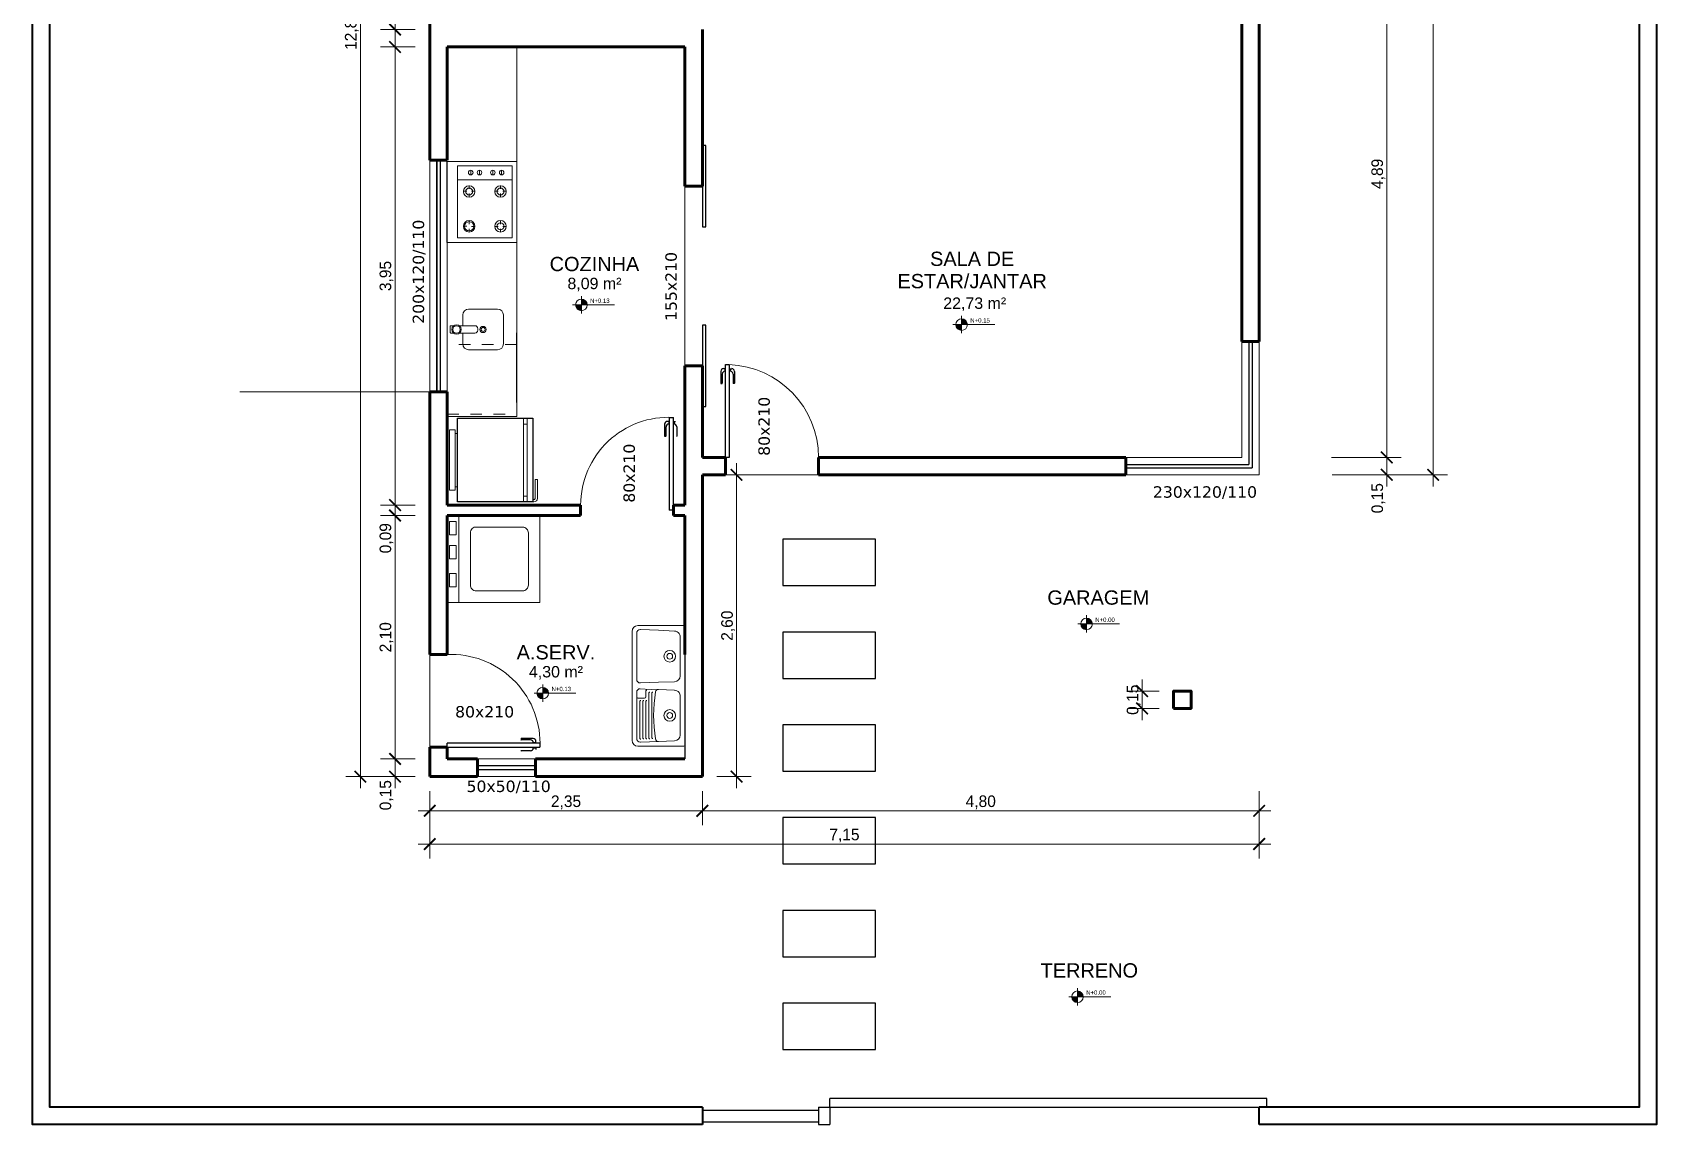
# Model space of a CAD drawing. Header units: millimetres. Extents: x 1521.6 to 1537.9, y 881.2 to 900.3.
# Drawn here: x 1522.77 to 1536.77, y 881.21 to 890.63 of the extents above; entities that cross this region are included whole.
import ezdxf

# ---------------------------------------------------------------- set-up
doc = ezdxf.new("R2010")
doc.units = ezdxf.units.MM
doc.linetypes.add('ACAD_ISO02W100', pattern=[15, 12, -3])
doc.linetypes.add('ACAD_ISO10W100', pattern=[18, 12, -3, 0, -3])
for name, color, linetype, lineweight in [('0.05', 8, 'Continuous', 5), ('0.13', 6, 'Continuous', 13), ('0.20', 7, 'Continuous', 20), ('0.30', 2, 'Continuous', 30), ('0.40', 3, 'Continuous', 40), ('0.60', 4, 'Continuous', 60), ('texto', 3, 'Continuous', 25)]:
    doc.layers.add(name, color=color, linetype=linetype, lineweight=lineweight)
doc.dimstyles.new('COTA 02', dxfattribs={"dimtxt": 0.1, "dimasz": 0.1, "dimexe": 1.25, "dimexo": 0.625, "dimtad": 1, "dimzin": 4, "dimtxsty": 'Standard', "dimblk": 'ARCHTICK', "dimcen": 0.09, "dimdle": 0.1, "dimclrd": 256, "dimclre": 256, "dimclrt": 256, "dimadec": 0, "dimazin": 0, "dimtfac": 1, "dimtmove": 1, "dimatfit": 3, "dimldrblk": 'ARCHTICK', "dimfxl": 1, "dimlwd": -1, "dimlwe": -1, "dimarcsym": 0})

# ---------------------------------------------------------------- blocks, each defined once
blk = doc.blocks.new('_ArchTick')
at = {"color": 0, "linetype": 'ByBlock', "const_width": 0.15}
blk.add_lwpolyline([(-0.5, -0.5), (0.5, 0.5)], dxfattribs=at)
blk = doc.blocks.new('*D40')
at = {"layer": '0.13', "transparency": 16777216}
for p, q in [((1526.193, 884.083), (1526.193, 883.789)), ((1528.543, 884.083), (1528.543, 883.789)), ((1526.093, 883.914), (1528.643, 883.914))]:
    blk.add_line(p, q, dxfattribs=at)
at = {"layer": 'Defpoints', "color": 0, "linetype": 'ACAD_ISO10W100', "transparency": 16777216}
for p in [(1526.193, 884.208), (1528.543, 884.208), (1528.543, 883.914)]:
    blk.add_point(p, dxfattribs=at)
at = {"layer": '0.13', "linetype": 'ACAD_ISO10W100', "transparency": 16777216, "xscale": 0.1, "yscale": 0.1, "zscale": 0.1, "rotation": 180}
blk.add_blockref('_ArchTick', (1526.193, 883.914), dxfattribs=at)
at = {"layer": '0.13', "linetype": 'ACAD_ISO10W100', "transparency": 16777216, "xscale": 0.1, "yscale": 0.1, "zscale": 0.1}
blk.add_blockref('_ArchTick', (1528.543, 883.914), dxfattribs=at)
at = {"layer": '0.13', "color": 7, "linetype": 'ACAD_ISO10W100', "transparency": 16777216, "insert": (1527.368, 883.987), "char_height": 0.1, "attachment_point": 5}
blk.add_mtext('2,35', dxfattribs=at)
blk = doc.blocks.new('*D41')
at = {"layer": '0.13', "transparency": 16777216}
for p, q in [((1528.543, 884.083), (1528.543, 883.789)), ((1533.343, 884.083), (1533.343, 883.789)), ((1528.443, 883.914), (1533.443, 883.914))]:
    blk.add_line(p, q, dxfattribs=at)
at = {"layer": 'Defpoints', "color": 0, "linetype": 'ACAD_ISO10W100', "transparency": 16777216}
for p in [(1528.543, 884.208), (1533.343, 884.208), (1533.343, 883.914)]:
    blk.add_point(p, dxfattribs=at)
at = {"layer": '0.13', "linetype": 'ACAD_ISO10W100', "transparency": 16777216, "xscale": 0.1, "yscale": 0.1, "zscale": 0.1, "rotation": 180}
blk.add_blockref('_ArchTick', (1528.543, 883.914), dxfattribs=at)
at = {"layer": '0.13', "linetype": 'ACAD_ISO10W100', "transparency": 16777216, "xscale": 0.1, "yscale": 0.1, "zscale": 0.1}
blk.add_blockref('_ArchTick', (1533.343, 883.914), dxfattribs=at)
at = {"layer": '0.13', "color": 7, "linetype": 'ACAD_ISO10W100', "transparency": 16777216, "insert": (1530.943, 883.987), "char_height": 0.1, "attachment_point": 5}
blk.add_mtext('4,80', dxfattribs=at)
blk = doc.blocks.new('*D47')
at = {"layer": '0.13', "transparency": 16777216}
for p, q in [((1526.193, 884.083), (1526.193, 883.502)), ((1533.343, 884.083), (1533.343, 883.502)), ((1526.093, 883.627), (1533.443, 883.627))]:
    blk.add_line(p, q, dxfattribs=at)
at = {"layer": 'Defpoints', "color": 0, "linetype": 'ACAD_ISO10W100', "transparency": 16777216}
for p in [(1526.193, 884.208), (1533.343, 884.208), (1533.343, 883.627)]:
    blk.add_point(p, dxfattribs=at)
at = {"layer": '0.13', "linetype": 'ACAD_ISO10W100', "transparency": 16777216, "xscale": 0.1, "yscale": 0.1, "zscale": 0.1, "rotation": 180}
blk.add_blockref('_ArchTick', (1526.193, 883.627), dxfattribs=at)
at = {"layer": '0.13', "linetype": 'ACAD_ISO10W100', "transparency": 16777216, "xscale": 0.1, "yscale": 0.1, "zscale": 0.1}
blk.add_blockref('_ArchTick', (1533.343, 883.627), dxfattribs=at)
at = {"layer": '0.13', "color": 7, "linetype": 'ACAD_ISO10W100', "transparency": 16777216, "insert": (1529.768, 883.7), "char_height": 0.1, "attachment_point": 5}
blk.add_mtext('7,15', dxfattribs=at)
blk = doc.blocks.new('*D48')
at = {"layer": '0.13', "transparency": 16777216}
for p, q in [((1525.894, 884.108), (1525.894, 884.461)), ((1526.068, 884.361), (1525.769, 884.361)), ((1526.068, 884.208), (1525.769, 884.208))]:
    blk.add_line(p, q, dxfattribs=at)
at = {"layer": 'Defpoints', "color": 0, "linetype": 'ACAD_ISO10W100', "transparency": 16777216}
for p in [(1525.894, 884.361), (1526.193, 884.361), (1526.193, 884.208)]:
    blk.add_point(p, dxfattribs=at)
at = {"layer": '0.13', "linetype": 'ACAD_ISO10W100', "transparency": 16777216, "xscale": 0.1, "yscale": 0.1, "zscale": 0.1}
for p, rotation in [((1525.894, 884.361), 90), ((1525.894, 884.208), 270)]:
    blk.add_blockref('_ArchTick', p, dxfattribs=dict(at, rotation=rotation))
at = {"layer": '0.13', "color": 7, "linetype": 'ACAD_ISO10W100', "transparency": 16777216, "insert": (1525.82, 884.048), "char_height": 0.1, "attachment_point": 5, "rotation": 90}
blk.add_mtext('0,15', dxfattribs=at)
blk = doc.blocks.new('*D49')
at = {"layer": '0.13', "transparency": 16777216}
for p, q in [((1525.894, 884.261), (1525.894, 886.56)), ((1526.068, 886.46), (1525.769, 886.46)), ((1526.068, 884.361), (1525.769, 884.361))]:
    blk.add_line(p, q, dxfattribs=at)
at = {"layer": 'Defpoints', "color": 0, "linetype": 'ACAD_ISO10W100', "transparency": 16777216}
for p in [(1525.894, 886.46), (1526.193, 886.46), (1526.193, 884.361)]:
    blk.add_point(p, dxfattribs=at)
at = {"layer": '0.13', "linetype": 'ACAD_ISO10W100', "transparency": 16777216, "xscale": 0.1, "yscale": 0.1, "zscale": 0.1}
for p, rotation in [((1525.894, 886.46), 90), ((1525.894, 884.361), 270)]:
    blk.add_blockref('_ArchTick', p, dxfattribs=dict(at, rotation=rotation))
at = {"layer": '0.13', "color": 7, "linetype": 'ACAD_ISO10W100', "transparency": 16777216, "insert": (1525.82, 885.41), "char_height": 0.1, "attachment_point": 5, "rotation": 90}
blk.add_mtext('2,10', dxfattribs=at)
blk = doc.blocks.new('*D50')
at = {"layer": '0.13', "transparency": 16777216}
for p, q in [((1525.894, 886.36), (1525.894, 886.65)), ((1526.068, 886.55), (1525.769, 886.55)), ((1526.068, 886.46), (1525.769, 886.46))]:
    blk.add_line(p, q, dxfattribs=at)
at = {"layer": 'Defpoints', "color": 0, "linetype": 'ACAD_ISO10W100', "transparency": 16777216}
for p in [(1525.894, 886.55), (1526.193, 886.55), (1526.193, 886.46)]:
    blk.add_point(p, dxfattribs=at)
at = {"layer": '0.13', "linetype": 'ACAD_ISO10W100', "transparency": 16777216, "xscale": 0.1, "yscale": 0.1, "zscale": 0.1}
for p, rotation in [((1525.894, 886.55), 90), ((1525.894, 886.46), 270)]:
    blk.add_blockref('_ArchTick', p, dxfattribs=dict(at, rotation=rotation))
at = {"layer": '0.13', "color": 7, "linetype": 'ACAD_ISO10W100', "transparency": 16777216, "insert": (1525.82, 886.264), "char_height": 0.1, "attachment_point": 5, "rotation": 90}
blk.add_mtext('0,09', dxfattribs=at)
blk = doc.blocks.new('*D51')
at = {"layer": '0.13', "transparency": 16777216}
for p, q in [((1525.894, 886.45), (1525.894, 890.6)), ((1526.068, 890.5), (1525.769, 890.5)), ((1526.068, 886.55), (1525.769, 886.55))]:
    blk.add_line(p, q, dxfattribs=at)
at = {"layer": 'Defpoints', "color": 0, "linetype": 'ACAD_ISO10W100', "transparency": 16777216}
for p in [(1525.894, 890.5), (1526.193, 890.5), (1526.193, 886.55)]:
    blk.add_point(p, dxfattribs=at)
at = {"layer": '0.13', "linetype": 'ACAD_ISO10W100', "transparency": 16777216, "xscale": 0.1, "yscale": 0.1, "zscale": 0.1}
for p, rotation in [((1525.894, 890.5), 90), ((1525.894, 886.55), 270)]:
    blk.add_blockref('_ArchTick', p, dxfattribs=dict(at, rotation=rotation))
at = {"layer": '0.13', "color": 7, "linetype": 'ACAD_ISO10W100', "transparency": 16777216, "insert": (1525.82, 888.525), "char_height": 0.1, "attachment_point": 5, "rotation": 90}
blk.add_mtext('3,95', dxfattribs=at)
blk = doc.blocks.new('*D52')
at = {"layer": '0.13', "transparency": 16777216}
for p, q in [((1525.894, 890.55), (1525.894, 891.95)), ((1526.068, 891.85), (1525.769, 891.85)), ((1526.068, 890.65), (1525.769, 890.65))]:
    blk.add_line(p, q, dxfattribs=at)
at = {"layer": 'Defpoints', "color": 0, "linetype": 'ACAD_ISO10W100', "transparency": 16777216}
for p in [(1525.894, 891.85), (1526.193, 891.85), (1526.193, 890.65)]:
    blk.add_point(p, dxfattribs=at)
at = {"layer": '0.13', "linetype": 'ACAD_ISO10W100', "transparency": 16777216, "xscale": 0.1, "yscale": 0.1, "zscale": 0.1}
for p, rotation in [((1525.894, 891.85), 90), ((1525.894, 890.65), 270)]:
    blk.add_blockref('_ArchTick', p, dxfattribs=dict(at, rotation=rotation))
at = {"layer": '0.13', "color": 7, "linetype": 'ACAD_ISO10W100', "transparency": 16777216, "insert": (1525.82, 891.25), "char_height": 0.1, "attachment_point": 5, "rotation": 90}
blk.add_mtext('1,20', dxfattribs=at)
blk = doc.blocks.new('*D54')
at = {"layer": '0.13', "transparency": 16777216}
for p, q in [((1525.595, 884.108), (1525.595, 897.175)), ((1526.068, 897.075), (1525.47, 897.075)), ((1526.068, 884.208), (1525.47, 884.208))]:
    blk.add_line(p, q, dxfattribs=at)
at = {"layer": 'Defpoints', "color": 0, "linetype": 'ACAD_ISO10W100', "transparency": 16777216}
for p in [(1525.595, 897.075), (1526.193, 897.075), (1526.193, 884.208)]:
    blk.add_point(p, dxfattribs=at)
at = {"layer": '0.13', "linetype": 'ACAD_ISO10W100', "transparency": 16777216, "xscale": 0.1, "yscale": 0.1, "zscale": 0.1}
for p, rotation in [((1525.595, 897.075), 90), ((1525.595, 884.208), 270)]:
    blk.add_blockref('_ArchTick', p, dxfattribs=dict(at, rotation=rotation))
at = {"layer": '0.13', "color": 7, "linetype": 'ACAD_ISO10W100', "transparency": 16777216, "insert": (1525.521, 890.642), "char_height": 0.1, "attachment_point": 5, "rotation": 90}
blk.add_mtext('12,87', dxfattribs=at)
blk = doc.blocks.new('*D61')
at = {"layer": '0.13', "transparency": 16777216}
for p, q in [((1534.443, 891.95), (1534.443, 886.861)), ((1533.968, 891.85), (1534.568, 891.85)), ((1533.968, 886.961), (1534.568, 886.961))]:
    blk.add_line(p, q, dxfattribs=at)
at = {"layer": 'Defpoints', "color": 0, "linetype": 'ACAD_ISO10W100', "transparency": 16777216}
for p in [(1533.843, 891.85), (1533.843, 886.961), (1534.443, 886.961)]:
    blk.add_point(p, dxfattribs=at)
at = {"layer": '0.13', "linetype": 'ACAD_ISO10W100', "transparency": 16777216, "xscale": 0.1, "yscale": 0.1, "zscale": 0.1}
for p, rotation in [((1534.443, 891.85), 90), ((1534.443, 886.961), 270)]:
    blk.add_blockref('_ArchTick', p, dxfattribs=dict(at, rotation=rotation))
at = {"layer": '0.13', "color": 7, "linetype": 'ACAD_ISO10W100', "transparency": 16777216, "insert": (1534.37, 889.406), "char_height": 0.1, "attachment_point": 5, "rotation": 90}
blk.add_mtext('4,89', dxfattribs=at)
blk = doc.blocks.new('*D62')
at = {"layer": '0.13', "transparency": 16777216}
for p, q in [((1534.443, 887.061), (1534.443, 886.711)), ((1533.968, 886.961), (1534.568, 886.961)), ((1533.973, 886.811), (1534.568, 886.811))]:
    blk.add_line(p, q, dxfattribs=at)
at = {"layer": 'Defpoints', "color": 0, "linetype": 'ACAD_ISO10W100', "transparency": 16777216}
for p in [(1533.843, 886.961), (1533.848, 886.811), (1534.443, 886.811)]:
    blk.add_point(p, dxfattribs=at)
at = {"layer": '0.13', "linetype": 'ACAD_ISO10W100', "transparency": 16777216, "xscale": 0.1, "yscale": 0.1, "zscale": 0.1}
for p, rotation in [((1534.443, 886.961), 90), ((1534.443, 886.811), 270)]:
    blk.add_blockref('_ArchTick', p, dxfattribs=dict(at, rotation=rotation))
at = {"layer": '0.13', "color": 7, "linetype": 'ACAD_ISO10W100', "transparency": 16777216, "insert": (1534.37, 886.609), "char_height": 0.1, "attachment_point": 5, "rotation": 90}
blk.add_mtext('0,15', dxfattribs=at)
blk = doc.blocks.new('*D63')
at = {"layer": '0.13', "transparency": 16777216}
for p, q in [((1534.843, 897.175), (1534.843, 886.711)), ((1533.968, 897.075), (1534.968, 897.075)), ((1533.973, 886.811), (1534.968, 886.811))]:
    blk.add_line(p, q, dxfattribs=at)
at = {"layer": 'Defpoints', "color": 0, "linetype": 'ACAD_ISO10W100', "transparency": 16777216}
for p in [(1533.843, 897.075), (1533.848, 886.811), (1534.843, 886.811)]:
    blk.add_point(p, dxfattribs=at)
at = {"layer": '0.13', "linetype": 'ACAD_ISO10W100', "transparency": 16777216, "xscale": 0.1, "yscale": 0.1, "zscale": 0.1}
for p, rotation in [((1534.843, 897.075), 90), ((1534.843, 886.811), 270)]:
    blk.add_blockref('_ArchTick', p, dxfattribs=dict(at, rotation=rotation))
at = {"layer": '0.13', "color": 7, "linetype": 'ACAD_ISO10W100', "transparency": 16777216, "insert": (1534.77, 891.943), "char_height": 0.1, "attachment_point": 5, "rotation": 90}
blk.add_mtext('10,26', dxfattribs=at)
blk = doc.blocks.new('*D64')
at = {"layer": '0.13', "transparency": 16777216}
for p, q in [((1528.838, 884.108), (1528.838, 886.911)), ((1528.668, 886.811), (1528.963, 886.811)), ((1528.668, 884.208), (1528.963, 884.208))]:
    blk.add_line(p, q, dxfattribs=at)
at = {"layer": 'Defpoints', "color": 0, "linetype": 'ACAD_ISO10W100', "transparency": 16777216}
for p in [(1528.543, 886.811), (1528.838, 886.811), (1528.543, 884.208)]:
    blk.add_point(p, dxfattribs=at)
at = {"layer": '0.13', "linetype": 'ACAD_ISO10W100', "transparency": 16777216, "xscale": 0.1, "yscale": 0.1, "zscale": 0.1}
for p, rotation in [((1528.838, 886.811), 90), ((1528.838, 884.208), 270)]:
    blk.add_blockref('_ArchTick', p, dxfattribs=dict(at, rotation=rotation))
at = {"layer": '0.13', "color": 7, "linetype": 'ACAD_ISO10W100', "transparency": 16777216, "insert": (1528.765, 885.51), "char_height": 0.1, "attachment_point": 5, "rotation": 90}
blk.add_mtext('2,60', dxfattribs=at)
blk = doc.blocks.new('*D65')
at = {"layer": '0.13', "transparency": 16777216}
for p, q in [((1532.481, 884.946), (1532.209, 884.946)), ((1532.334, 884.696), (1532.334, 885.046)), ((1532.481, 884.796), (1532.209, 884.796))]:
    blk.add_line(p, q, dxfattribs=at)
at = {"layer": 'Defpoints', "color": 0, "linetype": 'ACAD_ISO10W100', "transparency": 16777216}
for p in [(1532.334, 884.946), (1532.606, 884.946), (1532.606, 884.796)]:
    blk.add_point(p, dxfattribs=at)
at = {"layer": '0.13', "linetype": 'ACAD_ISO10W100', "transparency": 16777216, "xscale": 0.1, "yscale": 0.1, "zscale": 0.1}
for p, rotation in [((1532.334, 884.946), 90), ((1532.334, 884.796), 270)]:
    blk.add_blockref('_ArchTick', p, dxfattribs=dict(at, rotation=rotation))
at = {"layer": '0.13', "color": 7, "linetype": 'ACAD_ISO10W100', "transparency": 16777216, "insert": (1532.261, 884.871), "char_height": 0.1, "attachment_point": 5, "rotation": 90}
blk.add_mtext('0,15', dxfattribs=at)

msp = doc.modelspace()

# ---------------------------------------------------------------- hatches: boundary and pattern name
at = {"layer": '0.13'}
h = msp.add_hatch(color=2, dxfattribs=at)
h.paths.add_polyline_path([(1527.55, 888.276, 0.414214), (1527.5, 888.326), (1527.5, 888.276)])
h.paths.add_polyline_path([(1527.5, 888.226), (1527.5, 888.276), (1527.45, 888.276, 0.414214)])
h = msp.add_hatch(color=2, dxfattribs=at)
h.paths.add_polyline_path([(1530.828, 888.106, 0.414214), (1530.778, 888.156), (1530.778, 888.106)])
h.paths.add_polyline_path([(1530.778, 888.056), (1530.778, 888.106), (1530.728, 888.106, 0.414214)])
h = msp.add_hatch(color=2, dxfattribs=at)
h.paths.add_polyline_path([(1531.905, 885.525, 0.414214), (1531.855, 885.575), (1531.855, 885.525)])
h.paths.add_polyline_path([(1531.855, 885.475), (1531.855, 885.525), (1531.805, 885.525, 0.414214)])
h = msp.add_hatch(color=2, dxfattribs=at)
h.paths.add_polyline_path([(1527.217, 884.928, 0.414214), (1527.167, 884.978), (1527.167, 884.928)])
h.paths.add_polyline_path([(1527.167, 884.878), (1527.167, 884.928), (1527.117, 884.928, 0.414214)])
h = msp.add_hatch(color=2, dxfattribs=at)
h.paths.add_polyline_path([(1531.827, 882.31, 0.414214), (1531.777, 882.36), (1531.777, 882.31)])
h.paths.add_polyline_path([(1531.777, 882.26), (1531.777, 882.31), (1531.727, 882.31, 0.414214)])

# ---------------------------------------------------------------- linework, layer by layer
for p, q in [((1522.768, 881.208), (1522.768, 899.987)), ((1526.343, 888.814), (1526.343, 889.514)), ((1528.743, 887.761), (1528.773, 887.761)), ((1528.738, 887.726), (1528.726, 887.726)), ((1528.784, 887.726), (1528.796, 887.726)), ((1528.392, 885.511), (1528.392, 884.361)), ((1536.768, 881.208), (1536.768, 884.208))]:
    msp.add_line(p, q)
at = {"linetype": 'ACAD_ISO02W100'}
msp.add_line((1526.943, 887.434), (1526.943, 888.034), dxfattribs=at)
at = {"color": 2}
for p, q in [((1528.543, 881.333), (1529.543, 881.333)), ((1529.643, 881.358), (1529.643, 881.433)), ((1533.41, 881.358), (1533.41, 881.433)), ((1528.543, 881.233), (1529.543, 881.233))]:
    msp.add_line(p, q, dxfattribs=at)
at = {"color": 3}
for p, q in [((1529.543, 881.358), (1529.543, 881.208)), ((1529.543, 881.358), (1529.643, 881.358)), ((1529.643, 881.358), (1529.643, 881.208)), ((1529.543, 881.208), (1529.643, 881.208))]:
    msp.add_line(p, q, dxfattribs=at)
msp.add_lwpolyline([(1526.432, 887.298), (1527.082, 887.298), (1527.082, 886.578), (1526.432, 886.578), (1526.432, 887.298)])
for points in [[(1529.236, 885.855), (1530.036, 885.855), (1530.036, 886.255), (1529.236, 886.255)], [(1529.236, 885.055), (1530.036, 885.055), (1530.036, 885.455), (1529.236, 885.455)], [(1529.236, 884.255), (1530.036, 884.255), (1530.036, 884.655), (1529.236, 884.655)], [(1529.236, 883.455), (1530.036, 883.455), (1530.036, 883.855), (1529.236, 883.855)], [(1529.236, 882.655), (1530.036, 882.655), (1530.036, 883.055), (1529.236, 883.055)], [(1529.236, 881.855), (1530.036, 881.855), (1530.036, 882.255), (1529.236, 882.255)]]:
    msp.add_lwpolyline(points, close=True)
at = {"layer": '0.05', "linetype": 'ACAD_ISO02W100', "ltscale": 0.005}
for p, q in [((1526.943, 887.934), (1526.343, 887.934)), ((1526.343, 887.334), (1526.943, 887.334))]:
    msp.add_line(p, q, dxfattribs=at)
at = {"layer": '0.05'}
msp.add_line((1526.193, 887.525), (1524.555, 887.527), dxfattribs=at)
at = {"layer": '0.13'}
for p, q in [((1528.393, 887.75), (1528.393, 889.3)), ((1529.543, 886.811), (1528.743, 886.811)), ((1526.193, 885.261), (1526.193, 884.461))]:
    msp.add_line(p, q, dxfattribs=at)
at = {"layer": '0.13', "color": 2}
for p, q in [((1527.5, 888.201), (1527.5, 888.351)), ((1527.425, 888.276), (1527.785, 888.276)), ((1530.778, 888.031), (1530.778, 888.181)), ((1530.703, 888.106), (1531.063, 888.106)), ((1531.78, 885.525), (1532.14, 885.525)), ((1531.855, 885.45), (1531.855, 885.6)), ((1527.167, 884.853), (1527.167, 885.003)), ((1527.092, 884.928), (1527.453, 884.928)), ((1531.702, 882.31), (1532.063, 882.31)), ((1531.777, 882.235), (1531.777, 882.385))]:
    msp.add_line(p, q, dxfattribs=at)
for centre in [(1527.5, 888.276), (1530.778, 888.106), (1531.855, 885.525), (1527.167, 884.928), (1531.777, 882.31)]:
    msp.add_circle(centre, 0.05, dxfattribs=at)
at = {"layer": '0.13'}
for centre, radius, start, end in [((1528.743, 886.961), 0.801, 0, 87.8106), ((1528.251, 886.55), 0.757, 86.7595, 180), ((1526.378, 884.496), 0.766, 0, 92.5623)]:
    msp.add_arc(centre, radius, start, end, dxfattribs=at)
at = {"layer": '0.20'}
for p, q in [((1526.943, 889.514), (1526.943, 890.5)), ((1526.193, 887.525), (1526.193, 889.525)), ((1526.343, 889.514), (1526.943, 889.514)), ((1526.343, 889.514), (1526.343, 887.525)), ((1526.546, 889.397), (1526.546, 889.437)), ((1526.622, 889.397), (1526.622, 889.437)), ((1526.737, 889.397), (1526.737, 889.437)), ((1526.813, 889.397), (1526.813, 889.437)), ((1526.903, 889.474), (1526.903, 889.354)), ((1526.943, 889.514), (1526.943, 888.814)), ((1526.903, 889.354), (1526.433, 889.354)), ((1526.533, 889.306), (1526.533, 889.276)), ((1526.803, 889.306), (1526.803, 889.276)), ((1526.903, 888.854), (1526.903, 889.354)), ((1526.483, 889.257), (1526.513, 889.257)), ((1526.533, 889.206), (1526.533, 889.236)), ((1526.583, 889.256), (1526.553, 889.256)), ((1526.753, 889.256), (1526.783, 889.256)), ((1526.803, 889.206), (1526.803, 889.236)), ((1526.853, 889.256), (1526.823, 889.256)), ((1526.533, 889.003), (1526.533, 888.973)), ((1526.803, 889.003), (1526.803, 888.973)), ((1526.483, 888.954), (1526.513, 888.954)), ((1526.533, 888.903), (1526.533, 888.933)), ((1526.583, 888.953), (1526.553, 888.953)), ((1526.753, 888.953), (1526.783, 888.953)), ((1526.803, 888.903), (1526.803, 888.933)), ((1526.853, 888.953), (1526.823, 888.953)), ((1526.343, 888.814), (1526.943, 888.814)), ((1526.943, 888.814), (1526.943, 887.314)), ((1526.478, 888.189), (1526.478, 888.096)), ((1526.778, 888.239), (1526.528, 888.239)), ((1526.828, 887.939), (1526.828, 888.189)), ((1526.37, 888.037), (1526.37, 888.092)), ((1526.374, 888.096), (1526.398, 888.096)), ((1526.398, 888.033), (1526.374, 888.033)), ((1526.449, 888.096), (1526.582, 888.096)), ((1526.582, 888.033), (1526.449, 888.033)), ((1526.478, 888.033), (1526.478, 887.939)), ((1526.608, 888.058), (1526.608, 888.071)), ((1526.608, 888.071), (1526.608, 888.058)), ((1526.528, 887.889), (1526.778, 887.889)), ((1533.193, 887.961), (1533.193, 886.961)), ((1533.343, 887.961), (1533.343, 886.811)), ((1526.943, 887.314), (1526.343, 887.314)), ((1526.362, 887.198), (1526.362, 886.678)), ((1526.412, 887.198), (1526.362, 887.198)), ((1526.432, 887.298), (1526.432, 886.578)), ((1527.002, 887.298), (1526.432, 887.298)), ((1527.002, 887.298), (1527.002, 886.578)), ((1527.032, 887.248), (1527.002, 887.248)), ((1527.082, 887.298), (1527.032, 887.298)), ((1527.032, 887.298), (1527.032, 886.578)), ((1527.032, 886.578), (1527.032, 887.278)), ((1527.082, 887.298), (1527.082, 886.578)), ((1527.082, 886.578), (1527.082, 887.278)), ((1532.193, 886.961), (1533.193, 886.961)), ((1532.193, 886.811), (1533.343, 886.811)), ((1526.412, 886.678), (1526.362, 886.678)), ((1527.032, 886.628), (1527.002, 886.628)), ((1527.002, 886.578), (1526.432, 886.578)), ((1527.082, 886.578), (1527.032, 886.578)), ((1528.382, 885.511), (1527.987, 885.511)), ((1528.392, 884.991), (1528.392, 885.501)), ((1527.937, 885.461), (1527.937, 884.951)), ((1527.977, 885.406), (1527.977, 885.446)), ((1527.977, 885.246), (1527.977, 885.406)), ((1528.009, 885.476), (1528.164, 885.47)), ((1528.164, 885.47), (1528.304, 885.464)), ((1528.352, 885.414), (1528.352, 885.246)), ((1527.977, 885.246), (1527.977, 885.046)), ((1528.352, 885.077), (1528.352, 885.246)), ((1527.937, 884.951), (1527.937, 884.521)), ((1527.999, 884.964), (1528.154, 884.958)), ((1528.009, 885.016), (1528.164, 885.022)), ((1528.055, 884.896), (1528.055, 884.944)), ((1528.164, 885.022), (1528.304, 885.027)), ((1528.164, 884.96), (1528.304, 884.954)), ((1528.392, 884.481), (1528.392, 884.991)), ((1527.977, 884.896), (1527.977, 884.936)), ((1527.977, 884.736), (1527.977, 884.896)), ((1528.045, 884.886), (1527.987, 884.886)), ((1528.003, 884.736), (1528.003, 884.856)), ((1528.029, 884.736), (1528.029, 884.855)), ((1528.055, 884.736), (1528.055, 884.854)), ((1528.081, 884.736), (1528.081, 884.927)), ((1528.107, 884.736), (1528.107, 884.926)), ((1528.352, 884.904), (1528.352, 884.736)), ((1527.977, 884.736), (1527.977, 884.536)), ((1528.003, 884.736), (1528.003, 884.542)), ((1528.029, 884.736), (1528.029, 884.543)), ((1528.055, 884.736), (1528.055, 884.544)), ((1528.081, 884.736), (1528.081, 884.545)), ((1528.107, 884.736), (1528.107, 884.546)), ((1528.352, 884.567), (1528.352, 884.736)), ((1527.987, 884.471), (1528.382, 884.471)), ((1528.009, 884.506), (1528.164, 884.512)), ((1528.164, 884.512), (1528.304, 884.517)), ((1527.105, 884.361), (1526.605, 884.361)), ((1527.105, 884.208), (1526.605, 884.208))]:
    msp.add_line(p, q, dxfattribs=at)
for points in [[(1526.903, 888.854), (1526.903, 889.474), (1526.433, 889.474), (1526.433, 888.854)], [(1526.364, 886.409), (1526.421, 886.409), (1526.421, 886.293), (1526.364, 886.293)], [(1526.364, 886.2), (1526.421, 886.2), (1526.421, 886.085), (1526.364, 886.085)], [(1526.364, 885.96), (1526.421, 885.96), (1526.421, 885.845), (1526.364, 885.845)]]:
    msp.add_lwpolyline(points, close=True, dxfattribs=at)
for points in [[(1526.412, 886.678), (1526.412, 887.198)], [(1526.412, 887.168), (1526.432, 887.168)], [(1526.412, 886.708), (1526.432, 886.708)], [(1526.343, 885.71), (1526.343, 886.46), (1527.143, 886.46), (1527.143, 885.71), (1526.343, 885.71)], [(1526.443, 886.46), (1526.443, 885.71)]]:
    msp.add_lwpolyline(points, dxfattribs=at)
for points in [[(1527.082, 886.598), (1527.091, 886.598, 0.414214), (1527.101, 886.608), (1527.101, 886.751), (1527.101, 886.771), (1527.121, 886.771), (1527.121, 886.608, -0.414214), (1527.091, 886.578), (1527.082, 886.578)], [(1526.588, 886.36), (1526.993, 886.36, -0.414214), (1527.043, 886.31), (1527.043, 885.86, -0.414214), (1526.993, 885.81), (1526.593, 885.81, -0.414214), (1526.543, 885.86), (1526.543, 886.313)]]:
    msp.add_lwpolyline(points, format="xyb", dxfattribs=at)
for centre, radius in [((1526.546, 889.417), 0.02), ((1526.622, 889.417), 0.02), ((1526.737, 889.417), 0.02), ((1526.813, 889.417), 0.02), ((1526.533, 889.254), 0.05), ((1526.533, 889.254), 0.03), ((1526.803, 889.254), 0.05), ((1526.803, 889.254), 0.03), ((1526.533, 888.954), 0.05), ((1526.803, 888.954), 0.05), ((1526.533, 888.954), 0.04), ((1526.803, 888.954), 0.03), ((1526.424, 888.064), 0.0405), ((1526.424, 888.064), 0.032), ((1526.653, 888.064), 0.0271), ((1526.653, 888.064), 0.0171), ((1528.262, 885.246), 0.05), ((1528.262, 885.246), 0.025), ((1528.262, 884.736), 0.05), ((1528.262, 884.736), 0.025)]:
    msp.add_circle(centre, radius, dxfattribs=at)
for centre, radius, start, end in [((1526.528, 888.189), 0.05, 90, 180), ((1526.778, 888.189), 0.05, 0, 90), ((1526.374, 888.092), 0.00428, 90, 180), ((1526.374, 888.037), 0.00428, 180, 270), ((1526.582, 888.071), 0.0257, 0, 90), ((1526.582, 888.058), 0.0257, 270, 0), ((1526.528, 887.939), 0.05, 180, 270), ((1526.778, 887.939), 0.05, 270, 0), ((1526.593, 886.311), 0.05, 83.8325, 183.1265), ((1527.987, 885.461), 0.05, 90, 180), ((1528.382, 885.501), 0.01, 0, 90), ((1528.007, 885.446), 0.03, 87.7757, 180), ((1528.302, 885.414), 0.05, 36.3803, 87.7757), ((1528.302, 885.414), 0.05, 0, 36.3803), ((1528.007, 885.046), 0.03, 180, 272.2243), ((1528.007, 884.936), 0.03, 87.7757, 180), ((1527.987, 885.031), 0.05, 269.9875, 270), ((1528.065, 884.944), 0.01, 87.7757, 180), ((1528.163, 884.935), 0.025, 87.7757, 170.8257), ((1528.289, 884.873), 0.0813, 48.2641, 83.1164), ((1528.302, 885.077), 0.05, 272.2243, 0), ((1527.987, 884.896), 0.01, 180, 270), ((1528.013, 884.856), 0.01, 87.7757, 180), ((1528.039, 884.855), 0.01, 87.7757, 180), ((1528.045, 884.896), 0.01, 270, 0), ((1528.065, 884.854), 0.01, 87.7757, 180), ((1528.091, 884.927), 0.01, 87.7757, 180), ((1528.117, 884.926), 0.01, 87.7757, 180), ((1529.395, 884.736), 1.272, 170.8257, 189.1743), ((1528.302, 884.904), 0.05, 0, 36.3803), ((1527.987, 884.521), 0.05, 180, 270), ((1528.007, 884.536), 0.03, 180, 272.2243), ((1528.013, 884.542), 0.01, 180, 272.2243), ((1528.039, 884.543), 0.01, 180, 272.2243), ((1528.065, 884.544), 0.01, 180, 272.2243), ((1528.091, 884.545), 0.01, 180, 272.2243), ((1528.117, 884.546), 0.01, 180, 272.2243), ((1528.163, 884.537), 0.025, 189.1743, 272.2243), ((1528.302, 884.567), 0.05, 272.2243, 0), ((1528.382, 884.481), 0.01, 270, 0)]:
    msp.add_arc(centre, radius, start, end, dxfattribs=at)
at = {"layer": '0.30'}
for p, q in [((1526.253, 887.525), (1526.253, 889.525)), ((1526.253, 889.525), (1526.253, 887.525)), ((1526.253, 889.525), (1526.253, 887.525)), ((1526.283, 889.525), (1526.283, 887.525)), ((1533.253, 887.961), (1533.253, 886.901)), ((1533.283, 887.961), (1533.283, 886.871)), ((1528.743, 886.961), (1528.743, 887.761)), ((1528.773, 887.761), (1528.773, 886.961)), ((1528.703, 887.703), (1528.703, 887.6)), ((1528.714, 887.68), (1528.714, 887.6)), ((1528.738, 887.726), (1528.738, 887.703)), ((1528.784, 887.726), (1528.784, 887.703)), ((1528.808, 887.68), (1528.808, 887.6)), ((1528.819, 887.703), (1528.819, 887.6)), ((1528.705, 887.598), (1528.712, 887.598)), ((1528.817, 887.598), (1528.81, 887.598)), ((1528.218, 887.248), (1528.218, 887.145)), ((1528.229, 887.225), (1528.229, 887.145)), ((1528.253, 887.271), (1528.241, 887.271)), ((1528.253, 887.271), (1528.253, 887.248)), ((1528.258, 887.306), (1528.258, 886.506)), ((1528.258, 887.306), (1528.293, 887.306)), ((1528.293, 886.656), (1528.293, 887.306)), ((1528.299, 887.271), (1528.311, 887.271)), ((1528.299, 887.271), (1528.299, 887.248)), ((1528.323, 887.225), (1528.323, 887.145)), ((1528.22, 887.143), (1528.227, 887.143)), ((1528.293, 886.505), (1528.293, 887.178)), ((1528.773, 886.961), (1528.743, 886.961)), ((1532.193, 886.901), (1533.253, 886.901)), ((1532.193, 886.871), (1533.283, 886.871)), ((1528.293, 886.505), (1528.258, 886.505)), ((1526.98, 884.534), (1526.98, 884.527)), ((1527.085, 884.536), (1526.982, 884.536)), ((1527.062, 884.525), (1526.982, 884.525)), ((1526.342, 884.461), (1526.342, 884.496)), ((1526.342, 884.461), (1527.016, 884.461)), ((1527.143, 884.496), (1526.343, 884.496)), ((1526.493, 884.461), (1527.143, 884.461)), ((1527.062, 884.431), (1526.982, 884.431)), ((1527.108, 884.501), (1527.085, 884.501)), ((1527.108, 884.455), (1527.085, 884.455)), ((1527.108, 884.501), (1527.108, 884.513)), ((1527.108, 884.455), (1527.108, 884.443)), ((1527.143, 884.496), (1527.143, 884.461)), ((1527.105, 884.301), (1526.605, 884.301)), ((1527.105, 884.268), (1526.605, 884.268)), ((1531.543, 881.433), (1529.643, 881.433)), ((1529.643, 881.358), (1531.543, 881.358)), ((1533.41, 881.433), (1531.543, 881.433)), ((1531.543, 881.358), (1533.41, 881.358))]:
    msp.add_line(p, q, dxfattribs=at)
for points in [[(1528.573, 888.95), (1528.573, 889.65), (1528.543, 889.65), (1528.543, 888.95)], [(1528.573, 887.4), (1528.573, 888.1), (1528.543, 888.1), (1528.543, 887.4)]]:
    msp.add_lwpolyline(points, close=True, dxfattribs=at)
for centre, radius, start, end in [((1528.726, 887.703), 0.0233, 90, 180), ((1528.705, 887.6), 0.00233, 180, 270), ((1528.712, 887.6), 0.00233, 270, 0), ((1528.738, 887.68), 0.0233, 90, 180), ((1528.784, 887.68), 0.0233, 0, 90), ((1528.796, 887.703), 0.0233, 0, 90), ((1528.81, 887.6), 0.00233, 180, 270), ((1528.817, 887.6), 0.00233, 270, 0), ((1528.241, 887.248), 0.0233, 90, 180), ((1528.253, 887.225), 0.0233, 90, 180), ((1528.299, 887.225), 0.0233, 0, 90), ((1528.22, 887.145), 0.00233, 180, 270), ((1528.227, 887.145), 0.00233, 270, 0), ((1528.325, 887.145), 0.00233, 180, 270), ((1526.982, 884.534), 0.00233, 90, 180), ((1526.982, 884.527), 0.00233, 180, 270), ((1527.062, 884.501), 0.0233, 0, 90), ((1527.085, 884.513), 0.0233, 0, 90), ((1526.982, 884.429), 0.00233, 90, 180), ((1527.062, 884.455), 0.0233, 270, 0)]:
    msp.add_arc(centre, radius, start, end, dxfattribs=at)
at = {"layer": '0.40'}
for p, q in [((1536.768, 899.987), (1536.768, 881.208)), ((1528.543, 881.358), (1528.543, 881.208)), ((1533.343, 881.208), (1533.343, 881.358))]:
    msp.add_line(p, q, dxfattribs=at)
for points in [[(1523.418, 881.208), (1522.768, 881.208), (1522.768, 899.987)], [(1523.418, 881.358), (1522.918, 881.358), (1522.918, 899.987)], [(1536.768, 899.987), (1536.768, 881.208), (1533.343, 881.208)], [(1536.618, 899.987), (1536.618, 881.358), (1533.343, 881.358)], [(1528.543, 881.358), (1523.418, 881.358)], [(1528.543, 881.208), (1523.418, 881.208)]]:
    msp.add_lwpolyline(points, dxfattribs=at)
at = {"layer": '0.60'}
for p, q in [((1533.193, 891.85), (1533.193, 887.961)), ((1533.343, 891.85), (1533.343, 887.961)), ((1526.193, 889.525), (1526.193, 891)), ((1528.543, 890.65), (1528.543, 890.4)), ((1526.343, 889.525), (1526.343, 890.5)), ((1526.343, 889.525), (1526.343, 890.5)), ((1526.343, 890.5), (1528.393, 890.5)), ((1526.343, 890.5), (1526.343, 890.434)), ((1526.343, 890.5), (1528.393, 890.5)), ((1528.393, 890.5), (1528.393, 890.4)), ((1528.393, 890.5), (1528.393, 890.4)), ((1528.393, 889.3), (1528.393, 890.5)), ((1528.393, 890.4), (1528.393, 889.3)), ((1528.543, 890.4), (1528.543, 889.3)), ((1526.343, 889.525), (1526.193, 889.525)), ((1528.393, 889.3), (1528.543, 889.3)), ((1533.193, 887.961), (1533.343, 887.961)), ((1528.393, 887.75), (1528.393, 886.55)), ((1528.393, 886.55), (1528.393, 887.75)), ((1528.393, 887.75), (1528.543, 887.75)), ((1528.543, 887.75), (1528.543, 886.961)), ((1526.193, 886.46), (1526.193, 887.525)), ((1526.343, 887.525), (1526.193, 887.525)), ((1526.343, 886.55), (1526.343, 887.525)), ((1526.343, 886.55), (1526.343, 887.525)), ((1526.343, 887.281), (1526.343, 887.525)), ((1526.343, 887.525), (1526.343, 887.434)), ((1526.343, 887.016), (1526.343, 886.55)), ((1528.743, 886.961), (1528.543, 886.961)), ((1528.743, 886.811), (1528.743, 886.961)), ((1532.193, 886.961), (1529.543, 886.961)), ((1529.543, 886.811), (1529.543, 886.961)), ((1532.193, 886.961), (1532.193, 886.811)), ((1528.743, 886.811), (1528.543, 886.811)), ((1528.543, 886.811), (1528.543, 886.4)), ((1528.543, 886.811), (1528.743, 886.811)), ((1532.193, 886.811), (1529.543, 886.811)), ((1527.493, 886.55), (1526.343, 886.55)), ((1527.493, 886.55), (1527.493, 886.46)), ((1528.393, 886.55), (1528.293, 886.55)), ((1528.293, 886.55), (1528.293, 886.46)), ((1526.193, 886.46), (1526.193, 885.261)), ((1526.343, 886.461), (1526.343, 885.261)), ((1528.393, 886.46), (1528.393, 886.36)), ((1528.393, 886.36), (1528.393, 885.261)), ((1528.543, 886.4), (1528.543, 884.208)), ((1526.192, 885.261), (1526.343, 885.261)), ((1526.342, 884.461), (1526.193, 884.461)), ((1526.193, 884.461), (1526.193, 884.208)), ((1526.342, 884.461), (1526.342, 884.361)), ((1526.605, 884.361), (1526.342, 884.361)), ((1526.342, 884.361), (1526.342, 884.361)), ((1526.342, 884.361), (1526.605, 884.361)), ((1526.605, 884.361), (1526.605, 884.208)), ((1528.393, 884.361), (1527.105, 884.361)), ((1527.105, 884.361), (1527.368, 884.361)), ((1527.105, 884.361), (1527.105, 884.208)), ((1526.193, 884.208), (1526.605, 884.208)), ((1527.105, 884.208), (1528.543, 884.208))]:
    msp.add_line(p, q, dxfattribs=at)
for points in [[(1528.393, 886.55), (1528.293, 886.55)], [(1527.493, 886.46), (1526.343, 886.46)], [(1528.393, 886.46), (1528.293, 886.46)]]:
    msp.add_lwpolyline(points, dxfattribs=at)
msp.add_lwpolyline([(1532.606, 884.796), (1532.756, 884.796), (1532.756, 884.946), (1532.606, 884.946)], close=True, dxfattribs=at)

# ---------------------------------------------------------------- texts
at = {"layer": '0.13', "color": 2, "char_height": 0.0375, "width": 0.39111, "attachment_point": 7}
for s, insert in [('N+0.13', (1527.575, 888.293)), ('N+0.15', (1530.853, 888.123)), ('N+0.00', (1531.93, 885.542)), ('N+0.13', (1527.243, 884.945)), ('N+0.00', (1531.852, 882.327))]:
    msp.add_mtext(s, dxfattribs=dict(at, insert=insert))
at = {"layer": 'texto', "lineweight": 9, "char_height": 0.09835, "width": 0.79931, "attachment_point": 2, "rotation": 90, "line_spacing_factor": 0.938532}
for s, insert in [('{\\fVerdana|b0|i0|c0|p34;200x120/110}', (1526.046, 888.562)), ('{\\fVerdana|b0|i0|c0|p34;155x210}', (1528.224, 888.435)), ('{\\fVerdana|b0|i0|c0|p34;80x210}', (1529.026, 887.229)), ('{\\fVerdana|b0|i0|c0|p34;80x210}', (1527.863, 886.825))]:
    msp.add_mtext(s, dxfattribs=dict(at, insert=insert))
at = {"layer": 'texto', "lineweight": 9, "attachment_point": 2, "line_spacing_factor": 0.938532}
for s, insert, char_height, width in [('{\\fArial|b0|i0|c0|p34;SALA DE \\PESTAR/JANTAR}', (1530.869, 888.735), 0.12294, 2.19926), ('{\\fArial|b0|i0|c0|p34;COZINHA}', (1527.613, 888.69), 0.12294, 0.7035), ('{\\fArial|b0|i0|c0|p34;8,09 m²}', (1527.613, 888.51), 0.09835, 0.5544), ('{\\fArial|b0|i0|c0|p34;22,73 m²}', (1530.891, 888.34), 0.09835, 0.5544), ('{\\fVerdana|b0|i0|c0|p34;230x120/110}', (1532.876, 886.712), 0.09835, 0.79931), ('{\\fArial|b0|i0|c0|p34;GARAGEM}', (1531.956, 885.814), 0.12294, 2.19926), ('{\\fArial|b0|i0|c0|p34;A.SERV.}', (1527.281, 885.342), 0.12294, 0.7035), ('{\\fArial|b0|i0|c0|p34;4,30 m²}', (1527.281, 885.162), 0.09835, 0.5544), ('{\\fVerdana|b0|i0|c0|p34;80x210}', (1526.666, 884.817), 0.09835, 0.79931), ('{\\fVerdana|b0|i0|c0|p34;50x50/110}', (1526.873, 884.174), 0.09835, 0.79931), ('{\\fArial|b0|i0|c0|p34;TERRENO}', (1531.879, 882.599), 0.12294, 2.19926)]:
    msp.add_mtext(s, dxfattribs=dict(at, insert=insert, char_height=char_height, width=width))

# ---------------------------------------------------------------- dimensions: what is measured, and where the dimension line sits
at = {"layer": '0.13', "linetype": 'ACAD_ISO10W100'}
for base, p1, p2, picture, middle in [((1525.595, 897.075), (1526.193, 884.208), (1526.193, 897.075), '*D54', (1525.521, 890.642)), ((1534.843, 886.811), (1533.843, 897.075), (1533.848, 886.811), '*D63', (1534.77, 891.943)), ((1525.894, 891.85), (1526.193, 890.65), (1526.193, 891.85), '*D52', (1525.82, 891.25)), ((1534.443, 886.961), (1533.843, 891.85), (1533.843, 886.961), '*D61', (1534.37, 889.406)), ((1525.894, 890.5), (1526.193, 886.55), (1526.193, 890.5), '*D51', (1525.82, 888.525)), ((1528.838, 886.811), (1528.543, 884.208), (1528.543, 886.811), '*D64', (1528.765, 885.51)), ((1525.894, 886.46), (1526.193, 884.361), (1526.193, 886.46), '*D49', (1525.82, 885.41))]:
    dim = msp.add_linear_dim(base=base, p1=p1, p2=p2, angle=90, dimstyle='COTA 02', override={"dimexe": 0.125, "dimexo": 0.125, "dimgap": 0.015, "dimzin": 1, "dimclrt": 7, "dimfxl": 10, "dimfxlon": 1}, dxfattribs=at)
    dim.commit()
    dim.dimension.update_dxf_attribs({"geometry": picture, "text_midpoint": middle})
for base, p1, p2, picture, middle in [((1534.443, 886.811), (1533.843, 886.961), (1533.848, 886.811), '*D62', (1534.443, 886.609)), ((1525.894, 886.55), (1526.193, 886.46), (1526.193, 886.55), '*D50', (1525.894, 886.264)), ((1532.334, 884.946), (1532.606, 884.796), (1532.606, 884.946), '*D65', (1532.334, 884.871)), ((1525.894, 884.361), (1526.193, 884.208), (1526.193, 884.361), '*D48', (1525.894, 884.048))]:
    dim = msp.add_linear_dim(base=base, p1=p1, p2=p2, angle=90, dimstyle='COTA 02', override={"dimexe": 0.125, "dimexo": 0.125, "dimgap": 0.015, "dimzin": 1, "dimclrt": 7, "dimfxl": 10, "dimfxlon": 1}, dxfattribs=at)
    dim.commit()
    dim.dimension.update_dxf_attribs({"geometry": picture, "text_midpoint": middle, "dimtype": 160})
for base, p1, p2, picture, middle in [((1528.543, 883.914), (1526.193, 884.208), (1528.543, 884.208), '*D40', (1527.368, 883.987)), ((1533.343, 883.627), (1526.193, 884.208), (1533.343, 884.208), '*D47', (1529.768, 883.7)), ((1533.343, 883.914), (1528.543, 884.208), (1533.343, 884.208), '*D41', (1530.943, 883.987))]:
    dim = msp.add_linear_dim(base=base, p1=p1, p2=p2, dimstyle='COTA 02', override={"dimexe": 0.125, "dimexo": 0.125, "dimgap": 0.015, "dimzin": 1, "dimclrt": 7, "dimfxl": 10, "dimfxlon": 1}, dxfattribs=at)
    dim.commit()
    dim.dimension.update_dxf_attribs({"geometry": picture, "text_midpoint": middle})

doc.saveas('drawing.dxf')
